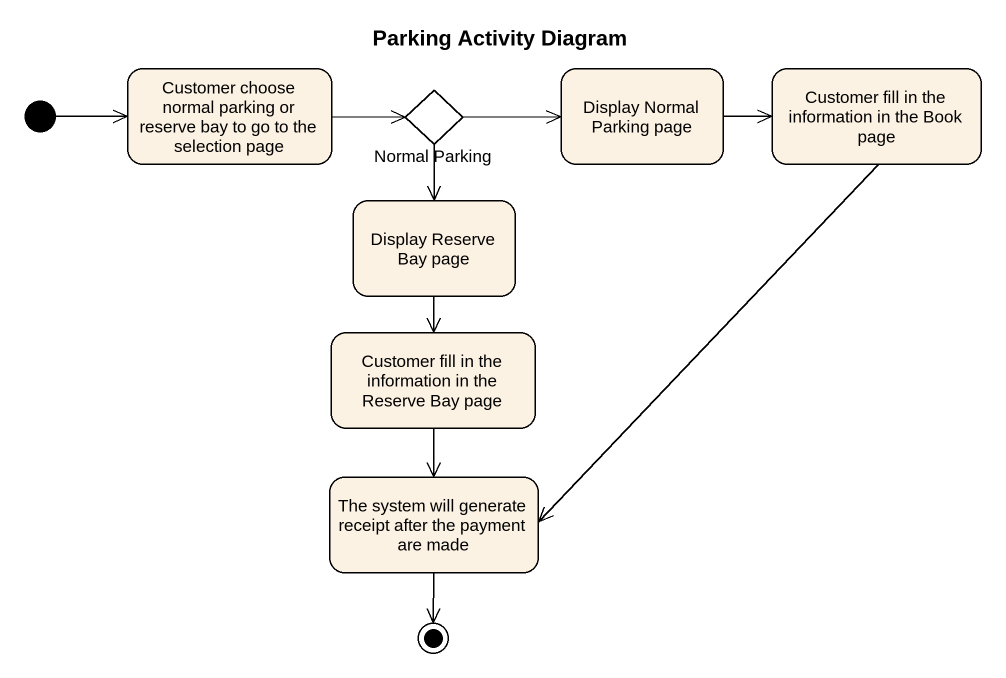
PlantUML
@startuml
title Parking Activity Diagram
hide empty description
state "Customer choose normal parking or reserve bay to go to the selection page" as Customer_choose_normal
state "Normal Parking" as Normal_Parking <<choice>>
state "Display Normal Parking page" as Display_Normal_Parking_page
state "Customer fill in the information in the Book page" as Customer_fill_in_the
state "Display Reserve Bay page" as Display_Reserve_Bay_page
state "Customer fill in the information in the Reserve Bay page" as Customer_fill_in_the_2
state "The system will generate receipt after the payment are made" as The_system_will_generate
[*] -right-> Customer_choose_normal
Customer_choose_normal -right-> Normal_Parking
Normal_Parking -right-> Display_Normal_Parking_page
Normal_Parking --> Display_Reserve_Bay_page
Display_Normal_Parking_page -right-> Customer_fill_in_the
Customer_fill_in_the --> The_system_will_generate
Display_Reserve_Bay_page --> Customer_fill_in_the_2
Customer_fill_in_the_2 --> The_system_will_generate
The_system_will_generate --> [*]
@enduml
